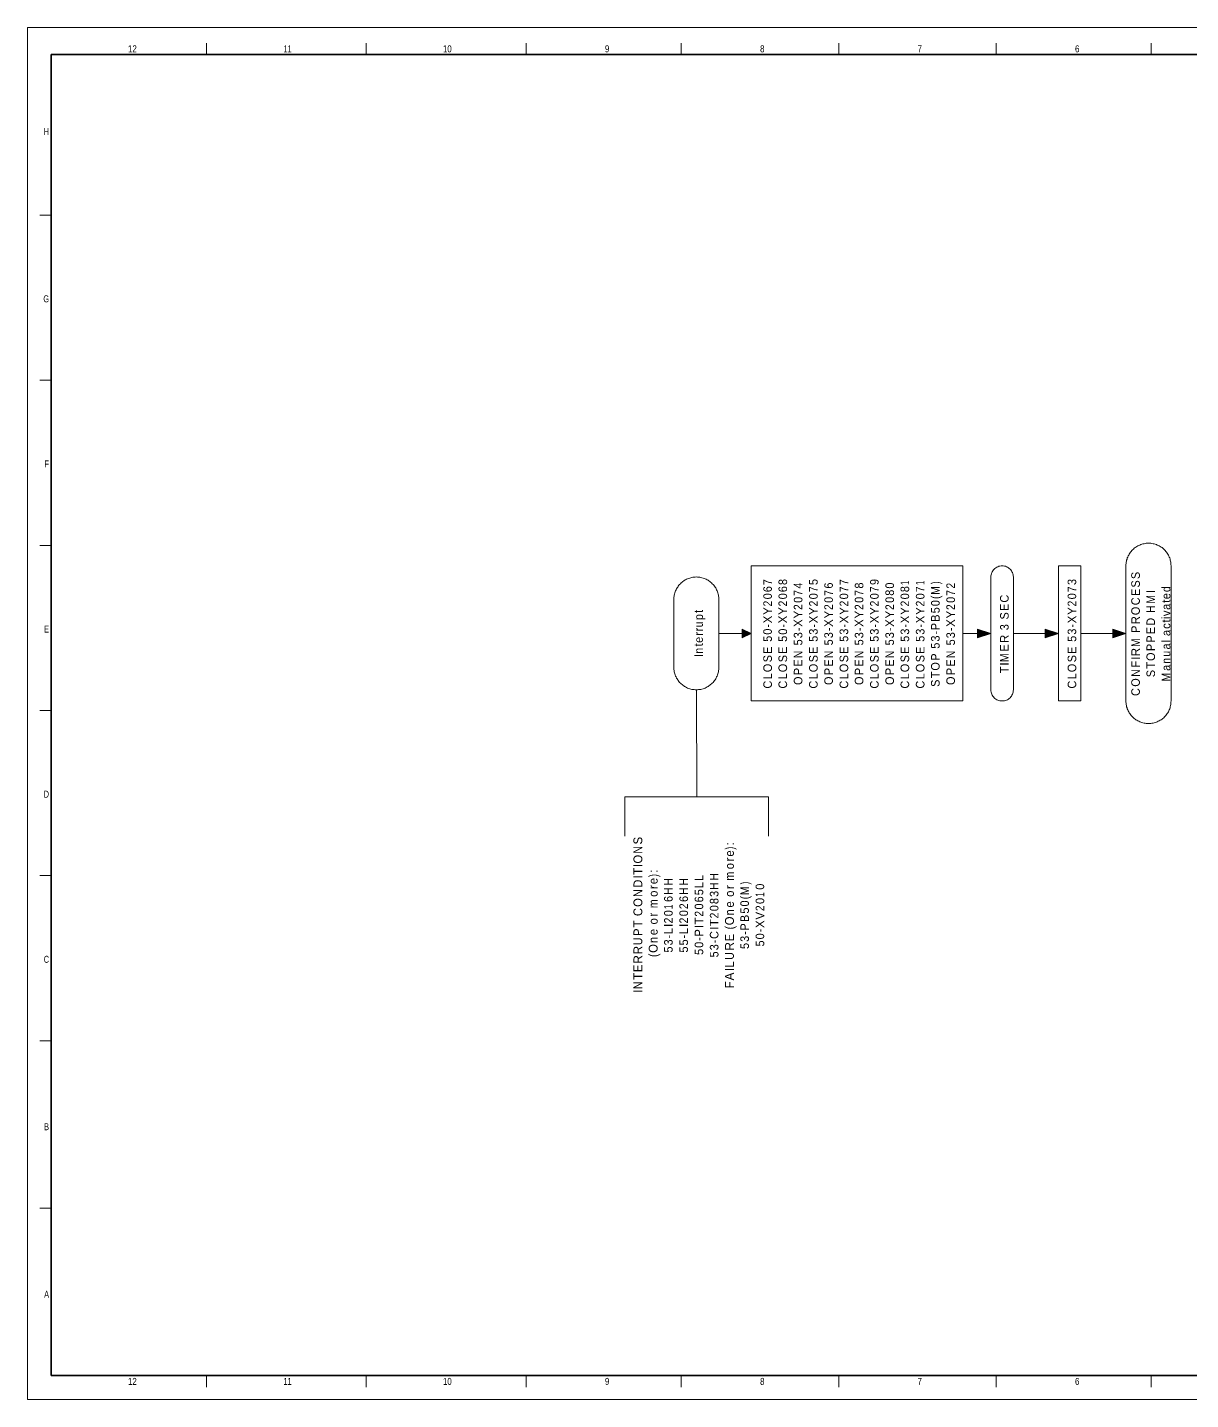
# Model space of a CAD drawing. Header units: millimetres. Extents: x 0 to 841, y 0 to 594.
# Drawn here: x 0 to 503, y 0 to 594 of the extents above; entities that cross this region are included whole.
import ezdxf
from ezdxf.enums import TextEntityAlignment as Align

# ---------------------------------------------------------------- set-up
doc = ezdxf.new("R2010")
doc.units = ezdxf.units.MM
doc.header["$LTSCALE"] = 1.5
for name, color, linetype, lineweight in [('1', 7, 'Continuous', 13), ('36', 7, 'Continuous', 13), ('9', 7, 'Continuous', 13)]:
    doc.layers.add(name, color=color, linetype=linetype, lineweight=lineweight)

msp = doc.modelspace()

# ---------------------------------------------------------------- hatches: boundary and pattern name
at = {"layer": '36'}
for points in [[(309.377, 329.8), (309.377, 333.573), (313.204, 331.687)], [(411.286, 329.8), (411.286, 333.573), (416.998, 331.687)], [(440.534, 329.8), (440.534, 333.573), (446.246, 331.687)], [(469.781, 329.8), (469.781, 333.573), (475.494, 331.687)]]:
    msp.add_hatch(color=256, dxfattribs=at).paths.add_polyline_path(points)

# ---------------------------------------------------------------- linework, layer by layer
at = {"layer": '1'}
for p, q in [((77.491, 587.261), (77.491, 582.228)), ((77.491, 587.261), (77.491, 582.228)), ((146.654, 587.261), (146.654, 582.228)), ((146.654, 587.261), (146.654, 582.228)), ((215.817, 587.261), (215.817, 582.228)), ((215.817, 587.261), (215.817, 582.228)), ((282.976, 587.261), (282.976, 582.228)), ((282.976, 587.261), (282.976, 582.228)), ((351.136, 587.261), (351.136, 582.228)), ((351.136, 587.261), (351.136, 582.228)), ((419.297, 587.261), (419.297, 582.228)), ((419.297, 587.261), (419.297, 582.228)), ((486.455, 587.261), (486.455, 582.228)), ((486.455, 587.261), (486.455, 582.228)), ((10.333, 512.761), (5.321, 512.761)), ((10.333, 512.761), (5.321, 512.761)), ((10.333, 441.28), (5.321, 441.28)), ((10.333, 441.28), (5.321, 441.28)), ((10.333, 369.799), (5.321, 369.799)), ((10.333, 369.799), (5.321, 369.799)), ((10.333, 298.318), (5.321, 298.318)), ((10.333, 298.318), (5.321, 298.318)), ((10.333, 226.838), (5.321, 226.838)), ((10.333, 226.838), (5.321, 226.838)), ((10.333, 155.357), (5.321, 155.357)), ((10.333, 155.357), (5.321, 155.357)), ((10.333, 82.869), (5.321, 82.869)), ((10.333, 82.869), (5.321, 82.869)), ((77.491, 10.382), (77.491, 5.348)), ((77.491, 10.382), (77.491, 5.348)), ((146.654, 10.382), (146.654, 5.348)), ((146.654, 10.382), (146.654, 5.348)), ((215.817, 10.382), (215.817, 5.348)), ((215.817, 10.382), (215.817, 5.348)), ((282.976, 10.382), (282.976, 5.348)), ((282.976, 10.382), (282.976, 5.348)), ((351.136, 10.382), (351.136, 5.348)), ((351.136, 10.382), (351.136, 5.348)), ((419.297, 10.382), (419.297, 5.348)), ((419.297, 10.382), (419.297, 5.348)), ((486.455, 10.382), (486.455, 5.348)), ((486.455, 10.382), (486.455, 5.348))]:
    msp.add_line(p, q, dxfattribs=at)
at = {"layer": '1', "lineweight": 25}
msp.add_line((10.333, 10.382), (10.333, 156.364), dxfattribs=at)
at = {"layer": '1', "lineweight": 35}
msp.add_line((648.95, 10.382), (10.333, 10.382), dxfattribs=at)
msp.add_lwpolyline([(829.263, 112.014), (829.263, 582.228), (10.333, 582.228), (10.333, 10.382)], dxfattribs=at)
msp.add_lwpolyline([(829.263, 112.014), (829.263, 582.228), (10.333, 582.228), (10.333, 10.382)], dxfattribs=at)
at = {"layer": '1', "lineweight": 25}
msp.add_lwpolyline([(648.95, 10.382), (10.333, 10.382), (10.333, 156.364)], dxfattribs=at)
at = {"layer": '36'}
for p, q in [((299.266, 331.687), (309.834, 331.687)), ((404.831, 331.687), (411.8, 331.687)), ((426.767, 331.687), (441.048, 331.687)), ((456.014, 331.687), (470.295, 331.687)), ((289.555, 307.276), (289.669, 260.853))]:
    msp.add_line(p, q, dxfattribs=at)
for points in [[(495.03, 302.416), (495.03, 360.958), (494.972, 361.472), (494.972, 361.93), (494.916, 362.445), (494.802, 362.902), (494.687, 363.417), (494.573, 363.874), (494.402, 364.331), (494.23, 364.731), (494.059, 365.189), (493.83, 365.589), (493.602, 365.989), (493.317, 366.389), (493.087, 366.79), (492.802, 367.132), (492.459, 367.533), (492.174, 367.876), (491.831, 368.161), (491.431, 368.505), (491.088, 368.791), (490.688, 369.019), (490.289, 369.305), (489.889, 369.534), (489.489, 369.762), (489.031, 369.934), (488.632, 370.106), (488.175, 370.277), (487.718, 370.391), (487.204, 370.506), (486.747, 370.62), (486.233, 370.677), (485.776, 370.677), (485.261, 370.735), (484.747, 370.677), (484.291, 370.677), (483.776, 370.62), (483.32, 370.506), (482.806, 370.391), (482.348, 370.277), (481.891, 370.106), (481.435, 369.934), (481.035, 369.762), (480.577, 369.534), (480.178, 369.305), (479.778, 369.019), (479.435, 368.791), (479.035, 368.505), (478.692, 368.161), (478.35, 367.876), (478.007, 367.533), (477.721, 367.132), (477.435, 366.79), (477.15, 366.389), (476.921, 365.989), (476.693, 365.589), (476.465, 365.189), (476.236, 364.731), (476.065, 364.331), (475.95, 363.874), (475.779, 363.417), (475.665, 362.902), (475.608, 362.445), (475.55, 361.93), (475.494, 361.472), (475.494, 360.958), (475.494, 360.958), (475.494, 302.416), (475.494, 301.902), (475.55, 301.444), (475.608, 300.929), (475.665, 300.472), (475.779, 299.957), (475.95, 299.5), (476.065, 299.043), (476.236, 298.585), (476.465, 298.185), (476.693, 297.728), (476.921, 297.328), (477.15, 296.928), (477.435, 296.584), (477.721, 296.184), (478.007, 295.841), (478.35, 295.498), (478.692, 295.155), (479.035, 294.869), (479.435, 294.583), (479.778, 294.298), (480.178, 294.069), (480.577, 293.84), (481.035, 293.612), (481.435, 293.383), (481.891, 293.211), (482.348, 293.097), (482.806, 292.925), (483.32, 292.811), (483.776, 292.754), (484.291, 292.697), (484.747, 292.639), (485.261, 292.639), (485.776, 292.639)], [(299.266, 317.051), (299.266, 346.323), (299.266, 346.323), (299.266, 346.837), (299.209, 347.294), (299.152, 347.809), (299.094, 348.266), (298.98, 348.724), (298.866, 349.239), (298.694, 349.639), (298.524, 350.096), (298.295, 350.554), (298.124, 350.954), (297.895, 351.354), (297.609, 351.754), (297.324, 352.154), (297.039, 352.497), (296.753, 352.897), (296.41, 353.183), (296.067, 353.526), (295.724, 353.869), (295.382, 354.155), (294.982, 354.383), (294.582, 354.669), (294.182, 354.898), (293.782, 355.127), (293.325, 355.298), (292.869, 355.47), (292.411, 355.641), (291.954, 355.756), (291.497, 355.87), (291.04, 355.984), (290.526, 356.042), (290.012, 356.042), (289.555, 356.098), (289.041, 356.042), (288.527, 356.042), (288.07, 355.984), (287.556, 355.87), (287.098, 355.756), (286.642, 355.641), (286.185, 355.47), (285.728, 355.298), (285.328, 355.127), (284.871, 354.898), (284.471, 354.669), (284.071, 354.383), (283.671, 354.155), (283.328, 353.869), (282.986, 353.526), (282.643, 353.183), (282.3, 352.897), (282.015, 352.497), (281.729, 352.154), (281.443, 351.754), (281.215, 351.354), (280.987, 350.954), (280.758, 350.554), (280.529, 350.096), (280.358, 349.639), (280.244, 349.239), (280.072, 348.724), (279.958, 348.266), (279.901, 347.809), (279.844, 347.294), (279.787, 346.837), (279.787, 346.323), (279.787, 346.323), (279.787, 346.323), (279.787, 317.051), (279.787, 316.537), (279.844, 316.022), (279.901, 315.565), (279.958, 315.05), (280.072, 314.593), (280.244, 314.135), (280.358, 313.678), (280.529, 313.221), (280.758, 312.82), (280.987, 312.364), (281.215, 311.963), (281.443, 311.563), (281.729, 311.22), (282.015, 310.82), (282.3, 310.477), (282.643, 310.134), (282.986, 309.791), (283.328, 309.505), (283.671, 309.219), (284.071, 308.933), (284.471, 308.705), (284.871, 308.476), (285.328, 308.247), (285.728, 308.018), (286.185, 307.847), (286.642, 307.732), (287.098, 307.561), (287.556, 307.446), (288.07, 307.39), (288.527, 307.332), (289.041, 307.276)], [(289.041, 307.276), (289.555, 307.276), (290.012, 307.276), (290.526, 307.332), (291.04, 307.39), (291.497, 307.446), (291.954, 307.561), (292.411, 307.732), (292.869, 307.847), (293.325, 308.018), (293.782, 308.247), (294.182, 308.476), (294.582, 308.705), (294.982, 308.933), (295.382, 309.219), (295.724, 309.505), (296.067, 309.791), (296.41, 310.134), (296.753, 310.477), (297.039, 310.82), (297.324, 311.22), (297.609, 311.563), (297.895, 311.963), (298.124, 312.364), (298.295, 312.82), (298.524, 313.221), (298.694, 313.678), (298.866, 314.135), (298.98, 314.593), (299.094, 315.05), (299.152, 315.565), (299.209, 316.022), (299.266, 316.537), (299.266, 317.051), (299.266, 317.051)], [(485.776, 292.639), (486.233, 292.697), (486.747, 292.754), (487.204, 292.811), (487.718, 292.925), (488.175, 293.097), (488.632, 293.211), (489.031, 293.383), (489.489, 293.612), (489.889, 293.84), (490.289, 294.069), (490.688, 294.298), (491.088, 294.583), (491.431, 294.869), (491.831, 295.155), (492.174, 295.498), (492.459, 295.841), (492.802, 296.184), (493.087, 296.584), (493.317, 296.928), (493.602, 297.328), (493.83, 297.728), (494.059, 298.185), (494.23, 298.585), (494.402, 299.043), (494.573, 299.5), (494.687, 299.957), (494.802, 300.472), (494.916, 300.929), (494.972, 301.444), (494.972, 301.902), (495.03, 302.416), (495.03, 302.416)], [(258.594, 243.873), (258.594, 260.853), (320.745, 260.853), (320.745, 243.873)]]:
    msp.add_lwpolyline(points, dxfattribs=at)
for points in [[(313.204, 302.416), (313.204, 360.958), (404.831, 360.958), (404.831, 302.416)], [(426.767, 307.276), (426.767, 356.098), (426.709, 356.556), (426.653, 357.071), (426.539, 357.528), (426.367, 357.985), (426.139, 358.386), (425.91, 358.786), (425.624, 359.186), (425.339, 359.529), (424.996, 359.815), (424.596, 360.101), (424.196, 360.329), (423.796, 360.558), (423.339, 360.729), (422.883, 360.844), (422.369, 360.901), (421.911, 360.958), (421.397, 360.901), (420.883, 360.844), (420.426, 360.729), (419.969, 360.558), (419.569, 360.329), (419.169, 360.101), (418.769, 359.815), (418.427, 359.529), (418.141, 359.186), (417.855, 358.786), (417.57, 358.386), (417.398, 357.985), (417.227, 357.528), (417.113, 357.071), (416.998, 356.556), (416.998, 356.098), (416.998, 356.098), (416.998, 307.276), (416.998, 306.761), (417.113, 306.303), (417.227, 305.846), (417.398, 305.389), (417.57, 304.931), (417.855, 304.531), (418.141, 304.188), (418.427, 303.845), (418.769, 303.502), (419.169, 303.217), (419.569, 302.987), (419.969, 302.759), (420.426, 302.644), (420.883, 302.53), (421.397, 302.416), (421.911, 302.416), (422.369, 302.416), (422.883, 302.53), (423.339, 302.644), (423.796, 302.759), (424.196, 302.987), (424.596, 303.217), (424.996, 303.502), (425.339, 303.845), (425.624, 304.188), (425.91, 304.531), (426.139, 304.931), (426.367, 305.389), (426.539, 305.846), (426.653, 306.303), (426.709, 306.761), (426.767, 307.276)], [(446.246, 302.416), (446.246, 360.958), (456.014, 360.958), (456.014, 302.416)], [(309.377, 329.8), (309.377, 333.573), (313.204, 331.687)], [(411.286, 329.8), (411.286, 333.573), (416.998, 331.687)], [(440.534, 329.8), (440.534, 333.573), (446.246, 331.687)], [(469.781, 329.8), (469.781, 333.573), (475.494, 331.687)]]:
    msp.add_lwpolyline(points, close=True, dxfattribs=at)
at = {"layer": '9'}
msp.add_lwpolyline([(0, 0), (841, 0), (841, 594), (0, 594)], close=True, dxfattribs=at)
msp.add_lwpolyline([(0, 0), (841, 0), (841, 594), (0, 594)], close=True, dxfattribs=at)

# ---------------------------------------------------------------- texts
at = {"layer": '1'}
for s, width, p in [('12', 0.85, (45.415, 583.235)), ('12', 0.85, (45.415, 583.235)), ('11', 0.65, (112.578, 583.235)), ('11', 0.65, (112.578, 583.235)), ('10', 0.85, (181.736, 583.235)), ('10', 0.85, (181.736, 583.235)), ('9', 0.85, (250.906, 583.235)), ('9', 0.85, (250.906, 583.235)), ('8', 0.85, (318.064, 583.235)), ('8', 0.85, (318.064, 583.235)), ('7', 0.85, (386.224, 583.235)), ('7', 0.85, (386.224, 583.235)), ('6', 0.85, (454.385, 583.235)), ('6', 0.85, (454.385, 583.235)), ('12', 0.85, (45.415, 6.354)), ('12', 0.85, (45.415, 6.354)), ('11', 0.65, (112.578, 6.354)), ('11', 0.65, (112.578, 6.354)), ('10', 0.85, (181.736, 6.354)), ('10', 0.85, (181.736, 6.354)), ('9', 0.85, (250.906, 6.354)), ('9', 0.85, (250.906, 6.354)), ('8', 0.85, (318.064, 6.354)), ('8', 0.85, (318.064, 6.354)), ('7', 0.85, (386.224, 6.354)), ('7', 0.85, (386.224, 6.354)), ('6', 0.85, (454.385, 6.354)), ('6', 0.85, (454.385, 6.354))]:
    msp.add_text(s, height=3.02, dxfattribs=dict(at, width=width)).set_placement(p, align=Align.CENTER)
for s, width, p in [('H', 0.65, (9.329, 547.494)), ('H', 0.65, (9.329, 547.494)), ('G', 0.65, (9.329, 475.007)), ('G', 0.65, (9.329, 475.007)), ('F', 0.8, (9.329, 403.526)), ('F', 0.8, (9.329, 403.526)), ('E', 0.75, (9.329, 332.045)), ('E', 0.75, (9.329, 332.045)), ('D', 0.65, (9.329, 260.565)), ('D', 0.65, (9.329, 260.565)), ('C', 0.65, (9.329, 189.083)), ('C', 0.65, (9.329, 189.083)), ('B', 0.75, (9.329, 116.596)), ('B', 0.75, (9.329, 116.596)), ('A', 0.75, (9.329, 44.109)), ('A', 0.75, (9.329, 44.109))]:
    msp.add_text(s, height=3.02, dxfattribs=dict(at, width=width)).set_placement(p, align=Align.RIGHT)
at = {"layer": '36'}
for s, height, width, p in [('S', 3.713, 0.95, (481.491, 355.183)), ('6', 3.713, 0.95, (322.23, 349.524)), ('7', 3.713, 0.9, (322.23, 352.611)), ('8', 3.713, 0.95, (328.799, 352.611)), ('6', 3.713, 0.95, (328.799, 349.524)), ('4', 3.713, 0.95, (335.425, 351.068)), ('5', 3.713, 0.95, (342.052, 352.611)), ('7', 3.713, 0.9, (342.052, 349.524)), ('6', 3.713, 0.95, (348.621, 351.068)), ('7', 3.713, 0.9, (355.247, 352.611)), ('7', 3.713, 0.9, (355.247, 349.524)), ('8', 3.713, 0.95, (361.817, 351.068)), ('9', 3.713, 0.95, (368.443, 352.611)), ('7', 3.713, 0.9, (368.443, 349.524)), ('0', 3.713, 0.95, (375.069, 351.068)), ('8', 3.713, 0.95, (381.639, 349.524)), ('1', 3.713, 0.7, (381.639, 352.611)), ('1', 3.713, 0.7, (388.265, 352.611)), ('7', 3.713, 0.9, (388.265, 349.524)), (')', 3.713, 0.75, (394.835, 352.954)), ('M', 3.713, 0.9, (394.835, 348.38)), ('2', 3.713, 0.9, (401.461, 351.068)), ('3', 3.713, 0.95, (453.957, 352.611)), ('7', 3.713, 0.9, (453.957, 349.524)), ('S', 3.713, 0.95, (481.491, 351.525)), ('E', 3.713, 0.95, (481.491, 347.866)), ('d', 3.713, 0.9, (494.687, 349.581)), ('0', 3.713, 0.95, (322.23, 346.437)), ('2', 3.713, 0.9, (322.23, 343.35)), ('0', 3.713, 0.95, (328.799, 346.437)), ('2', 3.713, 0.9, (328.799, 343.35)), ('0', 3.713, 0.95, (335.425, 344.893)), ('7', 3.713, 0.9, (335.425, 347.98)), ('0', 3.713, 0.95, (342.052, 346.437)), ('2', 3.713, 0.9, (342.052, 343.35)), ('0', 3.713, 0.95, (348.621, 344.893)), ('7', 3.713, 0.9, (348.621, 347.98)), ('0', 3.713, 0.95, (355.247, 346.437)), ('2', 3.713, 0.9, (355.247, 343.35)), ('0', 3.713, 0.95, (361.817, 344.893)), ('7', 3.713, 0.9, (361.817, 347.98)), ('0', 3.713, 0.95, (368.443, 346.437)), ('2', 3.713, 0.9, (368.443, 343.35)), ('8', 3.713, 0.95, (375.069, 347.98)), ('0', 3.713, 0.95, (375.069, 344.893)), ('0', 3.713, 0.95, (381.639, 346.437)), ('2', 3.713, 0.9, (381.639, 343.35)), ('0', 3.713, 0.95, (388.265, 346.437)), ('2', 3.713, 0.9, (388.265, 343.35)), ('(', 3.713, 0.9, (394.835, 346.551)), ('0', 3.713, 0.95, (394.835, 343.464)), ('0', 3.713, 0.95, (401.461, 344.893)), ('7', 3.713, 0.9, (401.461, 347.98)), ('C', 3.713, 0.95, (424.71, 345.007)), ('0', 3.713, 0.95, (453.957, 346.437)), ('2', 3.713, 0.9, (453.957, 343.35)), ('C', 3.713, 0.95, (481.491, 343.864)), ('M', 3.713, 0.9, (488.061, 344.55)), ('e', 3.713, 0.95, (494.687, 346.494)), ('p', 3.713, 0.95, (292.354, 337.404)), ('2', 3.713, 0.9, (335.425, 341.806)), ('2', 3.713, 0.9, (348.621, 341.806)), ('2', 3.713, 0.9, (361.817, 341.806)), ('2', 3.713, 0.9, (375.069, 341.806)), ('5', 3.713, 0.95, (394.835, 340.376)), ('B', 3.713, 0.95, (394.835, 336.718)), ('2', 3.713, 0.9, (401.461, 341.806)), ('S', 3.713, 0.95, (424.71, 337.69)), ('E', 3.713, 0.95, (424.71, 341.349)), ('O', 3.713, 0.95, (481.491, 339.576)), ('H', 3.713, 0.9, (488.061, 340.548)), ('a', 3.713, 0.95, (494.687, 341.863)), ('u', 3.713, 0.9, (292.354, 334.317)), ('0', 3.713, 0.95, (322.23, 331.115)), ('-', 3.713, 0.9, (322.23, 334.202)), ('0', 3.713, 0.95, (328.799, 331.115)), ('-', 3.713, 0.9, (328.799, 334.202)), ('-', 3.713, 0.9, (335.425, 332.659)), ('3', 3.713, 0.95, (342.052, 331.115)), ('-', 3.713, 0.9, (342.052, 334.202)), ('-', 3.713, 0.9, (348.621, 332.659)), ('3', 3.713, 0.95, (355.247, 331.115)), ('-', 3.713, 0.9, (355.247, 334.202)), ('-', 3.713, 0.9, (361.817, 332.659)), ('3', 3.713, 0.95, (368.443, 331.115)), ('-', 3.713, 0.9, (368.443, 334.202)), ('-', 3.713, 0.9, (375.069, 332.659)), ('3', 3.713, 0.95, (381.639, 331.115)), ('-', 3.713, 0.9, (381.639, 334.202)), ('3', 3.713, 0.95, (388.265, 331.115)), ('-', 3.713, 0.9, (388.265, 334.202)), ('P', 3.713, 0.95, (394.835, 333.059)), ('-', 3.713, 0.9, (401.461, 332.659)), ('3', 3.713, 0.95, (424.71, 333.059)), ('3', 3.713, 0.95, (453.957, 331.115)), ('-', 3.713, 0.9, (453.957, 334.202)), ('P', 3.713, 0.95, (481.491, 331.916)), ('D', 3.713, 0.95, (488.061, 335.002)), ('E', 3.713, 0.95, (488.061, 331.344)), ('a', 3.713, 0.95, (494.687, 330.543)), ('e', 3.713, 0.95, (292.354, 327.571)), ('5', 3.713, 0.95, (322.23, 328.028)), ('5', 3.713, 0.95, (328.799, 328.028)), ('3', 3.713, 0.95, (335.425, 329.572)), ('5', 3.713, 0.95, (335.425, 326.484)), ('5', 3.713, 0.95, (342.052, 328.028)), ('3', 3.713, 0.95, (348.621, 329.572)), ('5', 3.713, 0.95, (348.621, 326.484)), ('5', 3.713, 0.95, (355.247, 328.028)), ('3', 3.713, 0.95, (361.817, 329.572)), ('5', 3.713, 0.95, (361.817, 326.484)), ('5', 3.713, 0.95, (368.443, 328.028)), ('3', 3.713, 0.95, (375.069, 329.572)), ('5', 3.713, 0.95, (375.069, 326.484)), ('5', 3.713, 0.95, (381.639, 328.028)), ('5', 3.713, 0.95, (388.265, 328.028)), ('3', 3.713, 0.95, (394.835, 328.143)), ('5', 3.713, 0.95, (394.835, 325.055)), ('-', 3.713, 0.9, (394.835, 331.229)), ('3', 3.713, 0.95, (401.461, 329.572)), ('5', 3.713, 0.95, (401.461, 326.484)), ('E', 3.713, 0.95, (424.71, 323.854)), ('5', 3.713, 0.95, (453.957, 328.028)), ('M', 3.713, 0.9, (481.491, 325.798)), ('P', 3.713, 0.95, (488.061, 327.685)), ('P', 3.713, 0.95, (488.061, 324.026)), ('a', 3.713, 0.95, (494.687, 324.712)), ('n', 3.713, 0.9, (292.354, 322.939)), ('S', 3.713, 0.95, (322.23, 319.166)), ('E', 3.713, 0.95, (322.23, 322.825)), ('S', 3.713, 0.95, (328.799, 319.166)), ('E', 3.713, 0.95, (328.799, 322.825)), ('N', 3.713, 0.9, (335.425, 320.939)), ('S', 3.713, 0.95, (342.052, 319.166)), ('E', 3.713, 0.95, (342.052, 322.825)), ('N', 3.713, 0.9, (348.621, 320.939)), ('S', 3.713, 0.95, (355.247, 319.166)), ('E', 3.713, 0.95, (355.247, 322.825)), ('N', 3.713, 0.9, (361.817, 320.939)), ('S', 3.713, 0.95, (368.443, 319.166)), ('E', 3.713, 0.95, (368.443, 322.825)), ('N', 3.713, 0.9, (375.069, 320.939)), ('S', 3.713, 0.95, (381.639, 319.166)), ('E', 3.713, 0.95, (381.639, 322.825)), ('S', 3.713, 0.95, (388.265, 319.166)), ('E', 3.713, 0.95, (388.265, 322.825)), ('P', 3.713, 0.95, (394.835, 319.853)), ('N', 3.713, 0.9, (401.461, 320.939)), ('M', 3.713, 0.9, (424.71, 319.281)), ('S', 3.713, 0.95, (453.957, 319.166)), ('E', 3.713, 0.95, (453.957, 322.825)), ('O', 3.713, 0.95, (488.061, 319.739)), ('u', 3.713, 0.9, (494.687, 321.625)), ('O', 3.713, 0.95, (322.23, 314.879)), ('O', 3.713, 0.95, (328.799, 314.879)), ('E', 3.713, 0.95, (335.425, 317.28)), ('P', 3.713, 0.95, (335.425, 313.621)), ('O', 3.713, 0.95, (342.052, 314.879)), ('E', 3.713, 0.95, (348.621, 317.28)), ('P', 3.713, 0.95, (348.621, 313.621)), ('O', 3.713, 0.95, (355.247, 314.879)), ('E', 3.713, 0.95, (361.817, 317.28)), ('P', 3.713, 0.95, (361.817, 313.621)), ('O', 3.713, 0.95, (368.443, 314.879)), ('E', 3.713, 0.95, (375.069, 317.28)), ('P', 3.713, 0.95, (375.069, 313.621)), ('O', 3.713, 0.95, (381.639, 314.879)), ('O', 3.713, 0.95, (388.265, 314.879)), ('O', 3.713, 0.95, (394.835, 315.565)), ('E', 3.713, 0.95, (401.461, 317.28)), ('P', 3.713, 0.95, (401.461, 313.621)), ('O', 3.713, 0.95, (453.957, 314.879)), ('F', 3.713, 0.95, (481.491, 316.88)), ('N', 3.713, 0.9, (481.491, 312.878)), ('S', 3.713, 0.95, (488.061, 312.706)), ('n', 3.713, 0.9, (494.687, 318.538)), ('a', 3.713, 0.95, (494.687, 315.45)), ('C', 3.713, 0.95, (322.23, 307.79)), ('L', 3.713, 0.95, (322.23, 311.791)), ('C', 3.713, 0.95, (328.799, 307.79)), ('L', 3.713, 0.95, (328.799, 311.791)), ('O', 3.713, 0.95, (335.425, 309.333)), ('C', 3.713, 0.95, (342.052, 307.79)), ('L', 3.713, 0.95, (342.052, 311.791)), ('O', 3.713, 0.95, (348.621, 309.333)), ('C', 3.713, 0.95, (355.247, 307.79)), ('L', 3.713, 0.95, (355.247, 311.791)), ('O', 3.713, 0.95, (361.817, 309.333)), ('C', 3.713, 0.95, (368.443, 307.79)), ('L', 3.713, 0.95, (368.443, 311.791)), ('O', 3.713, 0.95, (375.069, 309.333)), ('C', 3.713, 0.95, (381.639, 307.79)), ('L', 3.713, 0.95, (381.639, 311.791)), ('C', 3.713, 0.95, (388.265, 307.79)), ('L', 3.713, 0.95, (388.265, 311.791)), ('S', 3.713, 0.95, (394.835, 308.533)), ('O', 3.713, 0.95, (401.461, 309.333)), ('C', 3.713, 0.95, (453.957, 307.79)), ('L', 3.713, 0.95, (453.957, 311.791)), ('O', 3.713, 0.95, (481.491, 308.59)), ('M', 3.713, 0.9, (494.687, 310.877)), ('C', 3.713, 0.95, (481.491, 304.588)), ('S', 3.827, 0.95, (266.134, 240.328)), ('N', 3.827, 0.9, (266.134, 236.327)), (')', 3.827, 0.75, (305.778, 238.042)), ('O', 3.827, 0.95, (266.134, 232.039)), ('e', 3.827, 0.95, (305.778, 235.069)), ('o', 3.827, 0.95, (305.778, 229.58)), (')', 3.827, 0.75, (272.761, 226.208)), ('L', 3.713, 0.95, (292.525, 224.493)), ('H', 3.713, 0.9, (299.094, 224.664)), ('m', 3.827, 0.9, (305.778, 224.664)), ('D', 3.827, 0.95, (266.134, 221.577)), ('N', 3.827, 0.9, (266.134, 217.575)), ('e', 3.827, 0.95, (272.761, 223.12)), ('o', 3.827, 0.95, (272.761, 217.632)), ('H', 3.713, 0.9, (279.272, 222.491)), ('H', 3.713, 0.9, (279.272, 218.49)), ('H', 3.713, 0.9, (285.899, 222.491)), ('H', 3.713, 0.9, (285.899, 218.49)), ('L', 3.713, 0.95, (292.525, 221.406)), ('5', 3.713, 0.95, (292.525, 218.318)), ('3', 3.713, 0.95, (299.094, 217.575)), ('H', 3.713, 0.9, (299.094, 220.662)), ('o', 3.827, 0.95, (305.778, 217.632)), (')', 3.713, 0.75, (312.291, 222.949)), ('M', 3.713, 0.9, (312.291, 218.376)), ('0', 3.713, 0.95, (318.917, 220.719)), ('O', 3.827, 0.95, (266.134, 213.287)), ('m', 3.827, 0.9, (272.761, 212.716)), ('6', 3.713, 0.95, (279.272, 215.402)), ('1', 3.713, 0.7, (279.272, 212.315)), ('6', 3.713, 0.95, (285.899, 215.402)), ('2', 3.713, 0.9, (285.899, 212.315)), ('6', 3.713, 0.95, (292.525, 215.231)), ('0', 3.713, 0.95, (292.525, 212.144)), ('8', 3.713, 0.95, (299.094, 214.487)), ('0', 3.713, 0.95, (299.094, 211.401)), ('e', 3.827, 0.95, (305.778, 213.002)), ('(', 3.713, 0.9, (312.291, 216.546)), ('0', 3.713, 0.95, (312.291, 213.458)), ('0', 3.713, 0.95, (318.917, 214.545)), ('1', 3.713, 0.7, (318.917, 217.632)), ('C', 3.827, 0.95, (266.134, 209.285)), ('o', 3.827, 0.95, (272.761, 205.683)), ('0', 3.713, 0.95, (279.272, 209.228)), ('2', 3.713, 0.9, (279.272, 206.141)), ('0', 3.713, 0.95, (285.899, 209.228)), ('2', 3.713, 0.9, (285.899, 206.141)), ('2', 3.713, 0.9, (292.525, 209.057)), ('2', 3.713, 0.9, (299.094, 208.313)), ('O', 3.827, 0.95, (305.778, 205.34)), ('n', 3.827, 0.9, (305.778, 209.628)), ('5', 3.713, 0.95, (312.291, 210.372)), ('B', 3.713, 0.95, (312.291, 206.713)), ('2', 3.713, 0.9, (318.917, 211.457)), ('P', 3.827, 0.95, (266.134, 200.709)), ('e', 3.827, 0.95, (272.761, 201.053)), ('L', 3.713, 0.95, (279.272, 201.51)), ('L', 3.713, 0.95, (285.899, 201.51)), ('P', 3.713, 0.95, (292.525, 200.481)), ('C', 3.713, 0.95, (299.094, 199.394)), ('(', 3.827, 0.9, (305.778, 203.511)), ('P', 3.713, 0.95, (312.291, 203.054)), ('-', 3.713, 0.9, (312.291, 201.224)), ('-', 3.713, 0.9, (318.917, 202.31)), ('U', 3.827, 0.9, (266.134, 196.708)), ('O', 3.827, 0.95, (272.761, 193.392)), ('n', 3.827, 0.9, (272.761, 197.68)), ('3', 3.713, 0.95, (279.272, 196.594)), ('-', 3.713, 0.9, (279.272, 199.68)), ('5', 3.713, 0.95, (285.899, 196.594)), ('-', 3.713, 0.9, (285.899, 199.68)), ('0', 3.713, 0.95, (292.525, 195.565)), ('-', 3.713, 0.9, (292.525, 198.651)), ('3', 3.713, 0.95, (299.094, 194.478)), ('-', 3.713, 0.9, (299.094, 197.565)), ('E', 3.827, 0.95, (305.778, 198.365)), ('3', 3.713, 0.95, (312.291, 198.137)), ('5', 3.713, 0.95, (312.291, 195.05)), ('0', 3.713, 0.95, (318.917, 199.224)), ('5', 3.713, 0.95, (318.917, 196.136)), ('(', 3.827, 0.9, (272.761, 191.562)), ('5', 3.713, 0.95, (279.272, 193.506)), ('5', 3.713, 0.95, (285.899, 193.506)), ('5', 3.713, 0.95, (292.525, 192.477)), ('5', 3.713, 0.95, (299.094, 191.391)), ('U', 3.827, 0.9, (305.778, 190.362)), ('E', 3.827, 0.95, (266.134, 185.045)), ('L', 3.827, 0.95, (305.778, 186.989)), ('N', 3.827, 0.9, (266.134, 177.67)), ('F', 3.827, 0.95, (305.778, 178.07))]:
    msp.add_text(s, height=height, rotation=90, dxfattribs=dict(at, width=width)).set_placement(p)
for s, height, p in [('I', 3.713, (488.061, 349.124)), ('t', 3.713, (494.687, 344.95)), ('t', 3.713, (292.354, 340.491)), ('Y', 3.713, (322.23, 339.691)), ('X', 3.713, (322.23, 336.031)), ('Y', 3.713, (328.799, 339.691)), ('X', 3.713, (328.799, 336.031)), ('Y', 3.713, (335.425, 338.147)), ('Y', 3.713, (342.052, 339.691)), ('X', 3.713, (342.052, 336.031)), ('Y', 3.713, (348.621, 338.147)), ('Y', 3.713, (355.247, 339.691)), ('X', 3.713, (355.247, 336.031)), ('Y', 3.713, (361.817, 338.147)), ('Y', 3.713, (368.443, 339.691)), ('X', 3.713, (368.443, 336.031)), ('Y', 3.713, (375.069, 338.147)), ('Y', 3.713, (381.639, 339.691)), ('X', 3.713, (381.639, 336.031)), ('Y', 3.713, (388.265, 339.691)), ('X', 3.713, (388.265, 336.031)), ('Y', 3.713, (401.461, 338.147)), ('Y', 3.713, (453.957, 339.691)), ('X', 3.713, (453.957, 336.031)), ('R', 3.713, (481.491, 335.574)), ('i', 3.713, (494.687, 337.918)), ('v', 3.713, (494.687, 339.119)), ('r', 3.713, (292.354, 332.487)), ('X', 3.713, (335.425, 334.488)), ('X', 3.713, (348.621, 334.488)), ('X', 3.713, (361.817, 334.488)), ('X', 3.713, (375.069, 334.488)), ('X', 3.713, (401.461, 334.488)), ('t', 3.713, (494.687, 336.375)), ('c', 3.713, (494.687, 333.631)), ('t', 3.713, (292.354, 326.027)), ('r', 3.713, (292.354, 330.657)), ('R', 3.713, (424.71, 327.513)), ('l', 3.713, (494.687, 327.799)), ('I', 3.713, (292.354, 321.396)), ('R', 3.713, (481.491, 321.796)), ('I', 3.713, (481.491, 320.253)), ('T', 3.713, (394.835, 312.192)), ('I', 3.713, (424.71, 317.737)), ('T', 3.713, (424.71, 314.365)), ('T', 3.713, (488.061, 316.365)), (':', 3.827, (305.778, 239.872)), ('r', 3.827, (305.778, 232.954)), ('I', 3.827, (266.134, 230.495)), ('T', 3.827, (266.134, 227.122)), ('I', 3.827, (266.134, 225.579)), (':', 3.827, (272.761, 228.037)), ('r', 3.827, (272.761, 221.006)), ('r', 3.827, (305.778, 221.006)), ('r', 3.827, (272.761, 209.057)), ('T', 3.713, (292.525, 205.683)), ('V', 3.713, (318.917, 207.798)), ('T', 3.827, (266.134, 204.369)), ('I', 3.713, (279.272, 204.598)), ('I', 3.713, (285.899, 204.598)), ('I', 3.713, (292.525, 204.14)), ('T', 3.713, (299.094, 204.94)), ('I', 3.713, (299.094, 203.397)), ('X', 3.713, (318.917, 204.14)), ('R', 3.827, (266.134, 192.706)), ('R', 3.827, (305.778, 194.364)), ('R', 3.827, (266.134, 188.704)), ('T', 3.827, (266.134, 181.672)), ('I', 3.827, (305.778, 185.445)), ('A', 3.827, (305.778, 181.443)), ('I', 3.827, (266.134, 176.127))]:
    msp.add_text(s, height=height, rotation=90, dxfattribs=at).set_placement(p)

doc.saveas('drawing.dxf')
